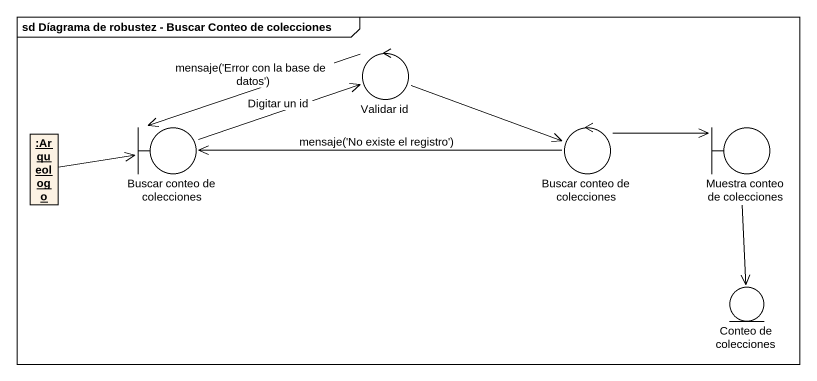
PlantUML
@startuml
mainframe sd Díagrama de robustez - Buscar Conteo de colecciones
allowmixing
hide circle
hide empty members
control "Validar id" as Validar_id
object ":Arqueologo" as Arqueologo
boundary "Buscar conteo de colecciones" as Buscar_conteo_de_colecciones
control "Buscar conteo de colecciones" as Buscar_conteo_de_colecciones_2
boundary "Muestra conteo de colecciones" as Muestra_conteo_de
entity "Conteo de colecciones" as Conteo_de_colecciones
Validar_id -left-> Buscar_conteo_de_colecciones : mensaje('Error con la base de datos')
Validar_id -right-> Buscar_conteo_de_colecciones_2
Arqueologo -right-> Buscar_conteo_de_colecciones
Buscar_conteo_de_colecciones -right-> Validar_id : Digitar un id
Buscar_conteo_de_colecciones_2 -left-> Buscar_conteo_de_colecciones : mensaje('No existe el registro')
Buscar_conteo_de_colecciones_2 -right-> Muestra_conteo_de
Muestra_conteo_de --> Conteo_de_colecciones
@enduml
